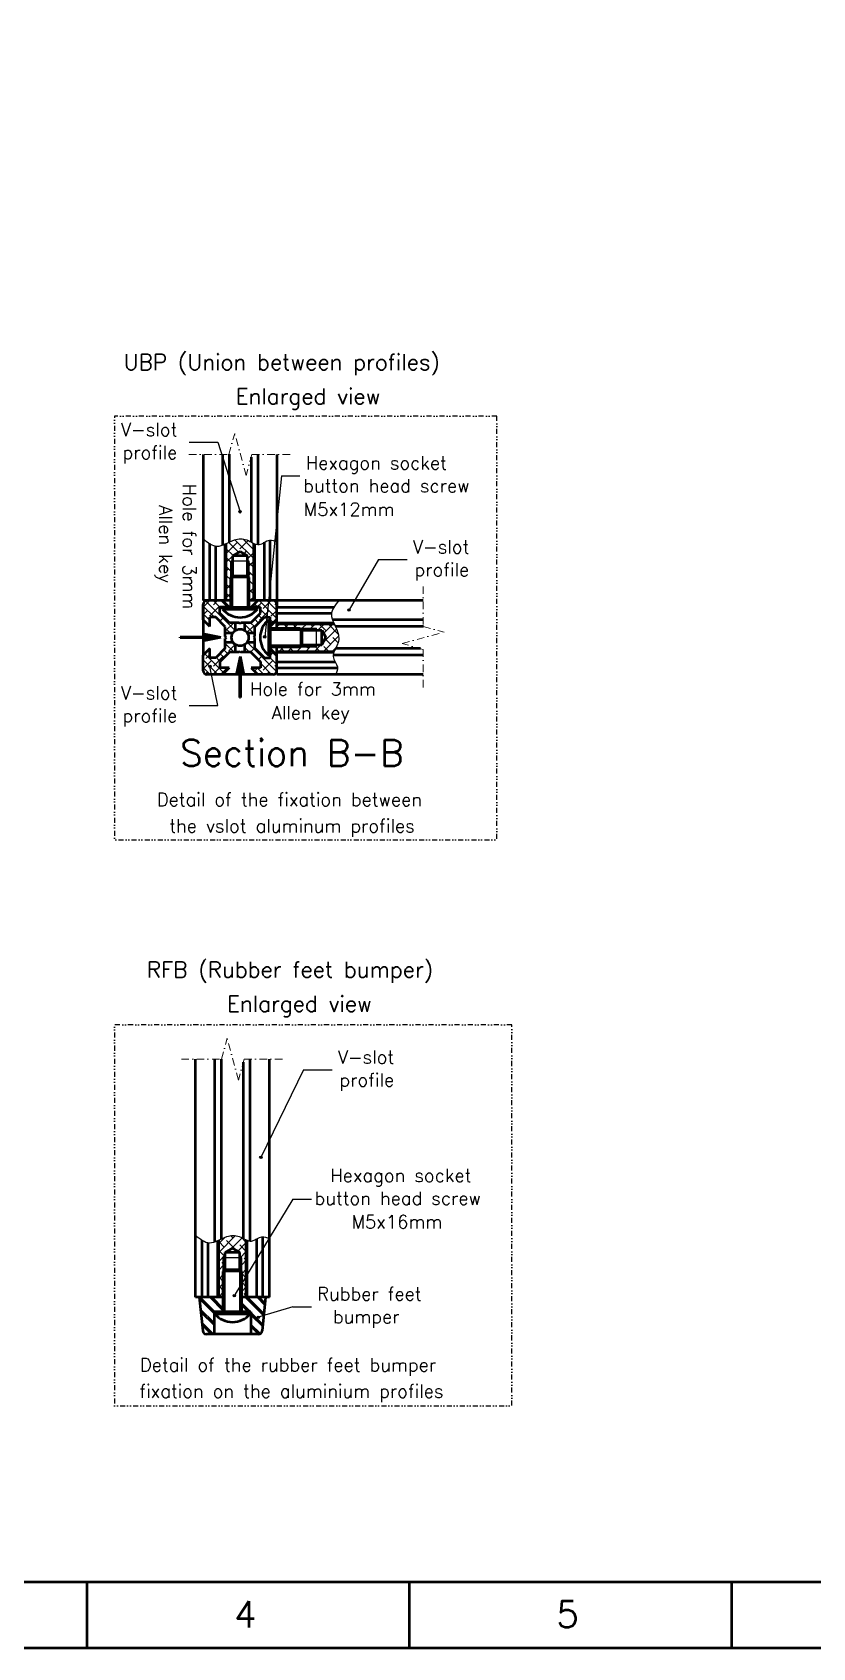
# Model space of a CAD drawing. Extents: x 20576 to 22412, y -9539 to -8232.
# Drawn here: x 20922 to 21219, y -9539 to -8926 of the extents above; entities that cross this region are included whole.
import ezdxf

# ---------------------------------------------------------------- set-up
doc = ezdxf.new("R2010")
doc.units = 0
doc.linetypes.add('DASHDOTTINY', pattern=[3.81, 1.905, -0.9525, 0, -0.9525])
doc.linetypes.add('DIVIDETINY', pattern=[4.7625, 1.905, -0.9525, 0, -0.9525, 0, -0.9525])
for name, color, linetype in [('Cotas', 90, 'Continuous'), ('Detalhe', 132, 'DIVIDETINY'), ('Hachura', 9, 'Continuous')]:
    doc.layers.add(name, color=color, linetype=linetype)
for name, color, linetype, lineweight in [('Encurtamento', 61, 'DASHDOTTINY', 13), ('Fixação e Transmissão', 5, 'Continuous', 50), ('Hotend', 4, 'Continuous', 50), ('Perfis e Cantoneiras', 2, 'Continuous', 50), ('Peças Usinadas', 120, 'Continuous', 50)]:
    doc.layers.add(name, color=color, linetype=linetype, lineweight=lineweight)
doc.styles.get("Standard").update_dxf_attribs({"font": 'romans.shx'})

msp = doc.modelspace()

# ---------------------------------------------------------------- hatches: boundary and pattern name
at = {"layer": 'Cotas'}
h = msp.add_hatch(color=256, dxfattribs=at)
h.dxf.hatch_style = 1
h.paths.add_polyline_path([(21001.775, -9107.889, 0.2411741), (21001.586, -9107.519, 0.6113775), (21000.863, -9107.889, 1), (21001.775, -9107.889)])
h = msp.add_hatch(color=256, dxfattribs=at)
h.dxf.hatch_style = 1
h.paths.add_polyline_path([(21043.197, -9145.152, 0.2411741), (21043.008, -9144.782, 0.6113775), (21042.285, -9145.152, 1), (21043.197, -9145.152)])
h = msp.add_hatch(color=256, dxfattribs=at)
h.dxf.hatch_style = 1
h.paths.add_polyline_path([(21011.146, -9155.387, 0.2411741), (21010.956, -9155.017, 0.6113775), (21010.233, -9155.387, 1), (21011.146, -9155.387)])
h = msp.add_hatch(color=256, dxfattribs=at)
h.dxf.hatch_style = 1
h.paths.add_polyline_path([(20990.357, -9166.616, 0.2411741), (20990.167, -9166.246, 0.6113775), (20989.445, -9166.616, 1), (20990.357, -9166.616)])
h = msp.add_hatch(color=256, dxfattribs=at)
h.dxf.hatch_style = 1
h.paths.add_polyline_path([(21009.677, -9353.144, 0.2411741), (21009.488, -9352.774, 0.6113775), (21008.765, -9353.144, 1), (21009.677, -9353.144)])
h = msp.add_hatch(color=256, dxfattribs=at)
h.dxf.hatch_style = 1
h.paths.add_polyline_path([(20999.57, -9405.702, 0.2411741), (20999.38, -9405.332, 0.6113775), (20998.658, -9405.702, 1), (20999.57, -9405.702)])
h = msp.add_hatch(color=256, dxfattribs=at)
h.dxf.hatch_style = 1
h.paths.add_polyline_path([(21008.683, -9413.864, 0.2411741), (21008.493, -9413.494, 0.6113775), (21007.771, -9413.864, 1), (21008.683, -9413.864)])
at = {"layer": 'Hachura'}
h = msp.add_hatch(dxfattribs=at)
h.set_pattern_fill('ANSI38', color=256, scale=0.75, angle=90.000003)
h.paths.add_polyline_path([(21002.295, -9118.204), (21002.276, -9118.202), (21002.258, -9118.2), (21002.239, -9118.198), (21002.221, -9118.197), (21002.202, -9118.195), (21002.184, -9118.193), (21002.165, -9118.192), (21002.147, -9118.19), (21002.128, -9118.189), (21002.11, -9118.188), (21002.091, -9118.186), (21002.073, -9118.185), (21002.054, -9118.184), (21002.036, -9118.183), (21002.018, -9118.181), (21001.999, -9118.18), (21001.981, -9118.179), (21001.962, -9118.178), (21001.944, -9118.177), (21001.925, -9118.177), (21001.907, -9118.176), (21001.888, -9118.175), (21001.87, -9118.174), (21001.851, -9118.174), (21001.833, -9118.173), (21001.814, -9118.172), (21001.796, -9118.172), (21001.777, -9118.171), (21001.758, -9118.171), (21001.74, -9118.171), (21001.721, -9118.17), (21001.703, -9118.17), (21001.684, -9118.17), (21001.666, -9118.17), (21001.647, -9118.17), (21001.629, -9118.169), (21001.61, -9118.169), (21001.592, -9118.169), (21001.573, -9118.17), (21001.555, -9118.17), (21001.536, -9118.17), (21001.518, -9118.17), (21001.499, -9118.17), (21001.481, -9118.171), (21001.462, -9118.171), (21001.444, -9118.171), (21001.425, -9118.172), (21001.406, -9118.172), (21001.388, -9118.173), (21001.369, -9118.174), (21001.351, -9118.174), (21001.332, -9118.175), (21001.314, -9118.176), (21001.295, -9118.177), (21001.277, -9118.177), (21001.258, -9118.178), (21001.24, -9118.179), (21001.221, -9118.18), (21001.203, -9118.181), (21001.184, -9118.183), (21001.166, -9118.184), (21001.147, -9118.185), (21001.128, -9118.186), (21001.11, -9118.187), (21001.091, -9118.189), (21001.073, -9118.19), (21001.054, -9118.192), (21001.036, -9118.193), (21001.017, -9118.195), (21000.999, -9118.196), (21000.98, -9118.198), (21000.962, -9118.199), (21000.943, -9118.201), (21000.925, -9118.203), (21000.906, -9118.205), (21000.888, -9118.207), (21000.869, -9118.208), (21000.85, -9118.21), (21000.832, -9118.212), (21000.813, -9118.214), (21000.795, -9118.217), (21000.776, -9118.219), (21000.758, -9118.221), (21000.739, -9118.223), (21000.721, -9118.225), (21000.702, -9118.228), (21000.684, -9118.23), (21000.665, -9118.232), (21000.647, -9118.235), (21000.628, -9118.237), (21000.61, -9118.24), (21000.591, -9118.242), (21000.573, -9118.245), (21000.554, -9118.248), (21000.536, -9118.251), (21000.517, -9118.253), (21000.499, -9118.256), (21000.48, -9118.259), (21000.462, -9118.262), (21000.443, -9118.265), (21000.425, -9118.268), (21000.406, -9118.271), (21000.388, -9118.274), (21000.369, -9118.277), (21000.351, -9118.28), (21000.332, -9118.283), (21000.314, -9118.287), (21000.295, -9118.29), (21000.277, -9118.293), (21000.258, -9118.297), (21000.24, -9118.3), (21000.222, -9118.304), (21000.203, -9118.307), (21000.185, -9118.311), (21000.166, -9118.314), (21000.148, -9118.318), (21000.129, -9118.322), (21000.111, -9118.325), (21000.092, -9118.329), (21000.074, -9118.333), (21000.056, -9118.337), (21000.037, -9118.341), (21000.019, -9118.345), (21000, -9118.349), (20999.982, -9118.353), (20999.963, -9118.357), (20999.945, -9118.361), (20999.927, -9118.365), (20999.908, -9118.37), (20999.89, -9118.374), (20999.871, -9118.378), (20999.853, -9118.382), (20999.835, -9118.387), (20999.816, -9118.391), (20999.798, -9118.396), (20999.779, -9118.4), (20999.761, -9118.405), (20999.743, -9118.409), (20999.724, -9118.414), (20999.706, -9118.419), (20999.688, -9118.423), (20999.669, -9118.428), (20999.651, -9118.433), (20999.633, -9118.438), (20999.614, -9118.443), (20999.596, -9118.448), (20999.578, -9118.453), (20999.559, -9118.458), (20999.541, -9118.463), (20999.523, -9118.468), (20999.504, -9118.473), (20999.486, -9118.478), (20999.468, -9118.483), (20999.449, -9118.489), (20999.431, -9118.494), (20999.413, -9118.499), (20999.394, -9118.505), (20999.376, -9118.51), (20999.358, -9118.515), (20999.34, -9118.521), (20999.321, -9118.526), (20999.285, -9118.538), (20999.248, -9118.549), (20999.212, -9118.561), (20999.175, -9118.572), (20999.148, -9118.581), (20999.121, -9118.59), (20999.094, -9118.599), (20999.067, -9118.608), (20999.04, -9118.617), (20999.013, -9118.626), (20998.986, -9118.636), (20998.959, -9118.645), (20998.932, -9118.655), (20998.905, -9118.664), (20998.878, -9118.674), (20998.851, -9118.683), (20998.824, -9118.693), (20998.797, -9118.703), (20998.77, -9118.713), (20998.743, -9118.723), (20998.716, -9118.733), (20998.689, -9118.743), (20998.662, -9118.753), (20998.635, -9118.764), (20998.609, -9118.774), (20998.582, -9118.784), (20998.555, -9118.795), (20998.528, -9118.805), (20998.501, -9118.816), (20998.474, -9118.827), (20998.448, -9118.837), (20998.421, -9118.848), (20998.394, -9118.859), (20998.367, -9118.87), (20998.34, -9118.881), (20998.314, -9118.892), (20998.287, -9118.903), (20998.26, -9118.914), (20998.234, -9118.925), (20998.207, -9118.937), (20998.18, -9118.948), (20998.154, -9118.959), (20998.127, -9118.971), (20998.1, -9118.982), (20998.074, -9118.994), (20998.047, -9119.005), (20998.02, -9119.017), (20997.994, -9119.029), (20997.967, -9119.04), (20997.941, -9119.052), (20997.914, -9119.064), (20997.887, -9119.076), (20997.861, -9119.087), (20997.834, -9119.099), (20997.781, -9119.123), (20997.728, -9119.147), (20997.675, -9119.172), (20997.623, -9119.196), (20997.57, -9119.22), (20997.517, -9119.245), (20997.464, -9119.27), (20997.412, -9119.294), (20997.359, -9119.319), (20997.306, -9119.344), (20997.254, -9119.369), (20997.201, -9119.394), (20997.149, -9119.42), (20997.121, -9119.433), (20997.096, -9119.445), (20997.044, -9119.47), (20996.991, -9119.495), (20996.939, -9119.521), (20996.835, -9119.571), (20996.626, -9119.673), (20996.522, -9119.723), (20996.418, -9119.774), (20996.366, -9119.799), (20996.315, -9119.824), (20996.263, -9119.849), (20996.211, -9119.874), (20996.159, -9119.899), (20996.108, -9119.923), (20996.071, -9119.941), (20996.071, -9141.642), (20997.821, -9141.642), (20997.821, -9132.862), (20997.821, -9126.642), (20998.521, -9126.642), (20998.521, -9124.642), (21001.321, -9123.025), (21004.121, -9124.642), (21004.121, -9126.642), (21004.821, -9126.642), (21004.821, -9132.862), (21004.821, -9141.642), (21006.571, -9141.642), (21006.571, -9119.886), (21006.57, -9119.886), (21006.552, -9119.878), (21006.534, -9119.869), (21006.516, -9119.861), (21006.497, -9119.853), (21006.479, -9119.844), (21006.461, -9119.835), (21006.424, -9119.818), (21006.388, -9119.801), (21006.351, -9119.783), (21006.315, -9119.765), (21006.278, -9119.747), (21006.241, -9119.729), (21006.205, -9119.711), (21006.168, -9119.693), (21006.131, -9119.674), (21006.095, -9119.656), (21006.058, -9119.637), (21006.021, -9119.618), (21005.984, -9119.599), (21005.947, -9119.58), (21005.911, -9119.561), (21005.874, -9119.542), (21005.837, -9119.522), (21005.8, -9119.503), (21005.763, -9119.484), (21005.689, -9119.445), (21005.615, -9119.405), (21005.541, -9119.366), (21005.521, -9119.355), (21005.393, -9119.287), (21005.318, -9119.248), (21005.244, -9119.208), (21005.206, -9119.189), (21005.169, -9119.169), (21005.132, -9119.149), (21005.094, -9119.13), (21005.057, -9119.11), (21005.019, -9119.091), (21004.982, -9119.072), (21004.944, -9119.053), (21004.907, -9119.033), (21004.869, -9119.014), (21004.832, -9118.995), (21004.794, -9118.977), (21004.757, -9118.958), (21004.719, -9118.939), (21004.681, -9118.921), (21004.644, -9118.902), (21004.606, -9118.884), (21004.568, -9118.866), (21004.53, -9118.848), (21004.492, -9118.83), (21004.474, -9118.821), (21004.455, -9118.813), (21004.436, -9118.804), (21004.417, -9118.795), (21004.398, -9118.787), (21004.379, -9118.778), (21004.36, -9118.769), (21004.341, -9118.761), (21004.322, -9118.752), (21004.303, -9118.744), (21004.284, -9118.736), (21004.265, -9118.727), (21004.246, -9118.719), (21004.227, -9118.711), (21004.208, -9118.703), (21004.189, -9118.694), (21004.17, -9118.686), (21004.151, -9118.678), (21004.131, -9118.67), (21004.112, -9118.662), (21004.093, -9118.655), (21004.074, -9118.647), (21004.055, -9118.639), (21004.036, -9118.631), (21004.017, -9118.624), (21003.998, -9118.616), (21003.979, -9118.609), (21003.959, -9118.601), (21003.94, -9118.594), (21003.921, -9118.587), (21003.902, -9118.579), (21003.883, -9118.572), (21003.865, -9118.566), (21003.847, -9118.559), (21003.829, -9118.552), (21003.811, -9118.546), (21003.793, -9118.54), (21003.775, -9118.533), (21003.757, -9118.527), (21003.739, -9118.521), (21003.721, -9118.514), (21003.702, -9118.508), (21003.684, -9118.502), (21003.666, -9118.496), (21003.648, -9118.49), (21003.63, -9118.484), (21003.612, -9118.478), (21003.594, -9118.473), (21003.576, -9118.467), (21003.558, -9118.461), (21003.54, -9118.456), (21003.521, -9118.45), (21003.503, -9118.444), (21003.485, -9118.439), (21003.467, -9118.434), (21003.449, -9118.428), (21003.431, -9118.423), (21003.413, -9118.418), (21003.394, -9118.413), (21003.376, -9118.408), (21003.358, -9118.402), (21003.34, -9118.397), (21003.322, -9118.393), (21003.303, -9118.388), (21003.285, -9118.383), (21003.267, -9118.378), (21003.249, -9118.373), (21003.231, -9118.369), (21003.212, -9118.364), (21003.194, -9118.36), (21003.176, -9118.355), (21003.158, -9118.351), (21003.139, -9118.346), (21003.121, -9118.342), (21003.103, -9118.338), (21003.084, -9118.333), (21003.066, -9118.329), (21003.048, -9118.325), (21003.03, -9118.321), (21003.011, -9118.317), (21002.993, -9118.313), (21002.975, -9118.309), (21002.956, -9118.305), (21002.938, -9118.302), (21002.92, -9118.298), (21002.901, -9118.294), (21002.883, -9118.291), (21002.865, -9118.287), (21002.846, -9118.284), (21002.828, -9118.28), (21002.81, -9118.277), (21002.791, -9118.273), (21002.773, -9118.27), (21002.755, -9118.267), (21002.736, -9118.264), (21002.718, -9118.261), (21002.7, -9118.258), (21002.681, -9118.255), (21002.663, -9118.252), (21002.645, -9118.249), (21002.626, -9118.246), (21002.608, -9118.243), (21002.589, -9118.24), (21002.571, -9118.238), (21002.553, -9118.235), (21002.534, -9118.232), (21002.516, -9118.23), (21002.497, -9118.227), (21002.479, -9118.225), (21002.46, -9118.223), (21002.442, -9118.22), (21002.424, -9118.218), (21002.405, -9118.216), (21002.387, -9118.214), (21002.368, -9118.212), (21002.35, -9118.21), (21002.331, -9118.208), (21002.313, -9118.206), (21002.295, -9118.204)])
h = msp.add_hatch(dxfattribs=at)
h.set_pattern_fill('ANSI38', color=256, scale=0.64999998, angle=90.000003)
h.paths.add_polyline_path([(20993.621, -9144.162), (20994.671, -9144.162), (20997.121, -9144.162), (20994.601, -9141.642), (20992.081, -9141.642), (20989.841, -9141.642), (20988.721, -9141.642, 0.4142136), (20987.321, -9143.042), (20987.321, -9148.922), (20989.841, -9151.442), (20989.841, -9147.942), (20992.081, -9147.942), (20995.721, -9151.582), (20995.721, -9153.892), (20998.618, -9153.892, -0.1058036), (20999.571, -9152.939), (20999.571, -9150.042), (20997.261, -9150.042), (20993.621, -9146.402), (20993.621, -9144.162)])
h = msp.add_hatch(dxfattribs=at)
h.set_pattern_fill('ANSI38', color=256, scale=0.64999998, angle=90.000003)
h.paths.add_polyline_path([(21015.321, -9144.162), (21015.321, -9143.042, 0.4142136), (21013.921, -9141.642), (21012.801, -9141.642), (21010.561, -9141.642), (21008.041, -9141.642), (21005.521, -9144.162), (21007.971, -9144.162), (21009.021, -9144.162), (21009.021, -9146.402), (21005.381, -9150.042), (21003.071, -9150.042), (21003.071, -9152.939, -0.1058036), (21004.024, -9153.892), (21006.921, -9153.892), (21006.921, -9151.582), (21010.561, -9147.942), (21012.801, -9147.942), (21012.801, -9148.992), (21012.801, -9151.442), (21015.321, -9148.922), (21015.321, -9146.402), (21015.321, -9144.162)])
h = msp.add_hatch(dxfattribs=at)
h.set_pattern_fill('ANSI38', color=256, scale=0.75)
h.paths.add_polyline_path([(21038.759, -9156.615), (21038.761, -9156.597), (21038.763, -9156.579), (21038.764, -9156.56), (21038.766, -9156.542), (21038.768, -9156.523), (21038.769, -9156.505), (21038.771, -9156.486), (21038.772, -9156.468), (21038.774, -9156.449), (21038.775, -9156.431), (21038.777, -9156.412), (21038.778, -9156.394), (21038.779, -9156.375), (21038.78, -9156.357), (21038.781, -9156.338), (21038.782, -9156.32), (21038.783, -9156.301), (21038.784, -9156.283), (21038.785, -9156.264), (21038.786, -9156.246), (21038.787, -9156.227), (21038.788, -9156.209), (21038.788, -9156.19), (21038.789, -9156.172), (21038.79, -9156.153), (21038.79, -9156.135), (21038.791, -9156.116), (21038.791, -9156.098), (21038.792, -9156.079), (21038.792, -9156.061), (21038.792, -9156.042), (21038.793, -9156.024), (21038.793, -9156.005), (21038.793, -9155.987), (21038.793, -9155.968), (21038.793, -9155.95), (21038.793, -9155.931), (21038.793, -9155.913), (21038.793, -9155.894), (21038.793, -9155.876), (21038.793, -9155.857), (21038.793, -9155.839), (21038.792, -9155.82), (21038.792, -9155.801), (21038.792, -9155.783), (21038.791, -9155.764), (21038.791, -9155.746), (21038.79, -9155.727), (21038.79, -9155.709), (21038.789, -9155.69), (21038.788, -9155.672), (21038.788, -9155.653), (21038.787, -9155.635), (21038.786, -9155.616), (21038.785, -9155.598), (21038.784, -9155.579), (21038.783, -9155.561), (21038.782, -9155.542), (21038.781, -9155.523), (21038.78, -9155.505), (21038.779, -9155.486), (21038.778, -9155.468), (21038.777, -9155.449), (21038.775, -9155.431), (21038.774, -9155.412), (21038.773, -9155.394), (21038.771, -9155.375), (21038.77, -9155.357), (21038.768, -9155.338), (21038.767, -9155.32), (21038.765, -9155.301), (21038.763, -9155.283), (21038.762, -9155.264), (21038.76, -9155.245), (21038.758, -9155.227), (21038.756, -9155.208), (21038.754, -9155.19), (21038.752, -9155.171), (21038.75, -9155.153), (21038.748, -9155.134), (21038.746, -9155.116), (21038.744, -9155.097), (21038.742, -9155.079), (21038.74, -9155.06), (21038.737, -9155.042), (21038.735, -9155.023), (21038.733, -9155.005), (21038.73, -9154.986), (21038.728, -9154.968), (21038.725, -9154.949), (21038.723, -9154.931), (21038.72, -9154.912), (21038.718, -9154.894), (21038.715, -9154.875), (21038.712, -9154.857), (21038.709, -9154.838), (21038.707, -9154.82), (21038.704, -9154.801), (21038.701, -9154.783), (21038.698, -9154.764), (21038.695, -9154.746), (21038.692, -9154.727), (21038.689, -9154.709), (21038.686, -9154.69), (21038.682, -9154.672), (21038.679, -9154.653), (21038.676, -9154.635), (21038.673, -9154.616), (21038.669, -9154.598), (21038.666, -9154.579), (21038.663, -9154.561), (21038.659, -9154.542), (21038.656, -9154.524), (21038.652, -9154.506), (21038.648, -9154.487), (21038.645, -9154.469), (21038.641, -9154.45), (21038.637, -9154.432), (21038.633, -9154.413), (21038.63, -9154.395), (21038.626, -9154.376), (21038.622, -9154.358), (21038.618, -9154.34), (21038.614, -9154.321), (21038.61, -9154.303), (21038.606, -9154.284), (21038.602, -9154.266), (21038.597, -9154.247), (21038.593, -9154.229), (21038.589, -9154.211), (21038.585, -9154.192), (21038.58, -9154.174), (21038.576, -9154.155), (21038.571, -9154.137), (21038.567, -9154.119), (21038.563, -9154.1), (21038.558, -9154.082), (21038.553, -9154.064), (21038.549, -9154.045), (21038.544, -9154.027), (21038.539, -9154.008), (21038.535, -9153.99), (21038.53, -9153.972), (21038.525, -9153.953), (21038.52, -9153.935), (21038.515, -9153.917), (21038.51, -9153.898), (21038.505, -9153.88), (21038.5, -9153.862), (21038.495, -9153.843), (21038.49, -9153.825), (21038.485, -9153.807), (21038.479, -9153.789), (21038.474, -9153.77), (21038.469, -9153.752), (21038.464, -9153.734), (21038.458, -9153.715), (21038.453, -9153.697), (21038.447, -9153.679), (21038.442, -9153.661), (21038.436, -9153.642), (21038.425, -9153.606), (21038.414, -9153.569), (21038.402, -9153.533), (21038.39, -9153.496), (21038.382, -9153.469), (21038.373, -9153.442), (21038.364, -9153.415), (21038.355, -9153.388), (21038.346, -9153.361), (21038.336, -9153.334), (21038.327, -9153.307), (21038.318, -9153.28), (21038.308, -9153.253), (21038.299, -9153.226), (21038.289, -9153.199), (21038.279, -9153.172), (21038.27, -9153.145), (21038.26, -9153.118), (21038.25, -9153.091), (21038.24, -9153.064), (21038.23, -9153.037), (21038.22, -9153.01), (21038.209, -9152.983), (21038.199, -9152.956), (21038.189, -9152.929), (21038.178, -9152.903), (21038.168, -9152.876), (21038.157, -9152.849), (21038.147, -9152.822), (21038.136, -9152.795), (21038.125, -9152.768), (21038.114, -9152.742), (21038.104, -9152.715), (21038.093, -9152.688), (21038.082, -9152.661), (21038.071, -9152.635), (21038.06, -9152.608), (21038.048, -9152.581), (21038.037, -9152.554), (21038.026, -9152.528), (21038.015, -9152.501), (21038.003, -9152.474), (21037.992, -9152.448), (21037.98, -9152.421), (21037.969, -9152.394), (21037.957, -9152.368), (21037.946, -9152.341), (21037.934, -9152.315), (21037.922, -9152.288), (21037.911, -9152.261), (21037.899, -9152.235), (21037.887, -9152.208), (21037.875, -9152.182), (21037.863, -9152.155), (21037.839, -9152.102), (21037.815, -9152.049), (21037.791, -9151.996), (21037.767, -9151.943), (21037.742, -9151.891), (21037.718, -9151.838), (21037.693, -9151.785), (21037.668, -9151.732), (21037.643, -9151.68), (21037.619, -9151.627), (21037.593, -9151.575), (21037.568, -9151.522), (21037.543, -9151.47), (21037.53, -9151.442), (21037.518, -9151.417), (21037.493, -9151.365), (21037.467, -9151.312), (21037.442, -9151.26), (21037.391, -9151.156), (21037.29, -9150.947), (21037.239, -9150.843), (21037.189, -9150.739), (21037.164, -9150.687), (21037.139, -9150.636), (21037.114, -9150.584), (21037.089, -9150.532), (21037.064, -9150.48), (21037.039, -9150.429), (21037.022, -9150.392), (21015.321, -9150.392), (21015.321, -9152.142), (21024.101, -9152.142), (21030.321, -9152.142), (21030.321, -9152.842), (21032.321, -9152.842), (21033.938, -9155.642), (21032.321, -9158.442), (21030.321, -9158.442), (21030.321, -9159.142), (21024.101, -9159.142), (21015.321, -9159.142), (21015.321, -9160.892), (21037.076, -9160.892), (21037.077, -9160.891), (21037.085, -9160.873), (21037.093, -9160.855), (21037.102, -9160.837), (21037.11, -9160.818), (21037.119, -9160.8), (21037.127, -9160.782), (21037.145, -9160.745), (21037.162, -9160.709), (21037.18, -9160.672), (21037.197, -9160.635), (21037.215, -9160.599), (21037.233, -9160.562), (21037.252, -9160.526), (21037.27, -9160.489), (21037.288, -9160.452), (21037.307, -9160.415), (21037.326, -9160.379), (21037.345, -9160.342), (21037.364, -9160.305), (21037.383, -9160.268), (21037.402, -9160.231), (21037.421, -9160.195), (21037.44, -9160.158), (21037.46, -9160.121), (21037.479, -9160.084), (21037.518, -9160.01), (21037.557, -9159.936), (21037.597, -9159.862), (21037.607, -9159.842), (21037.676, -9159.713), (21037.715, -9159.639), (21037.755, -9159.564), (21037.774, -9159.527), (21037.794, -9159.49), (21037.813, -9159.452), (21037.833, -9159.415), (21037.852, -9159.378), (21037.872, -9159.34), (21037.891, -9159.303), (21037.91, -9159.265), (21037.929, -9159.228), (21037.948, -9159.19), (21037.967, -9159.153), (21037.986, -9159.115), (21038.005, -9159.078), (21038.024, -9159.04), (21038.042, -9159.002), (21038.06, -9158.964), (21038.079, -9158.927), (21038.097, -9158.889), (21038.115, -9158.851), (21038.132, -9158.813), (21038.141, -9158.794), (21038.15, -9158.775), (21038.159, -9158.756), (21038.168, -9158.738), (21038.176, -9158.719), (21038.185, -9158.7), (21038.193, -9158.681), (21038.202, -9158.662), (21038.21, -9158.643), (21038.219, -9158.624), (21038.227, -9158.605), (21038.235, -9158.586), (21038.244, -9158.567), (21038.252, -9158.548), (21038.26, -9158.529), (21038.268, -9158.51), (21038.276, -9158.49), (21038.284, -9158.471), (21038.292, -9158.452), (21038.3, -9158.433), (21038.308, -9158.414), (21038.316, -9158.395), (21038.324, -9158.376), (21038.331, -9158.357), (21038.339, -9158.338), (21038.346, -9158.319), (21038.354, -9158.299), (21038.361, -9158.28), (21038.369, -9158.261), (21038.376, -9158.242), (21038.383, -9158.223), (21038.39, -9158.204), (21038.397, -9158.186), (21038.404, -9158.168), (21038.41, -9158.15), (21038.417, -9158.132), (21038.423, -9158.114), (21038.43, -9158.096), (21038.436, -9158.078), (21038.442, -9158.059), (21038.448, -9158.041), (21038.454, -9158.023), (21038.461, -9158.005), (21038.467, -9157.987), (21038.473, -9157.969), (21038.478, -9157.951), (21038.484, -9157.933), (21038.49, -9157.915), (21038.496, -9157.897), (21038.502, -9157.879), (21038.507, -9157.86), (21038.513, -9157.842), (21038.518, -9157.824), (21038.524, -9157.806), (21038.529, -9157.788), (21038.534, -9157.77), (21038.54, -9157.752), (21038.545, -9157.733), (21038.55, -9157.715), (21038.555, -9157.697), (21038.56, -9157.679), (21038.565, -9157.661), (21038.57, -9157.642), (21038.575, -9157.624), (21038.58, -9157.606), (21038.585, -9157.588), (21038.589, -9157.57), (21038.594, -9157.551), (21038.599, -9157.533), (21038.603, -9157.515), (21038.608, -9157.497), (21038.612, -9157.478), (21038.616, -9157.46), (21038.621, -9157.442), (21038.625, -9157.424), (21038.629, -9157.405), (21038.633, -9157.387), (21038.638, -9157.369), (21038.642, -9157.351), (21038.646, -9157.332), (21038.65, -9157.314), (21038.653, -9157.296), (21038.657, -9157.277), (21038.661, -9157.259), (21038.665, -9157.241), (21038.668, -9157.222), (21038.672, -9157.204), (21038.676, -9157.186), (21038.679, -9157.167), (21038.683, -9157.149), (21038.686, -9157.131), (21038.689, -9157.112), (21038.693, -9157.094), (21038.696, -9157.076), (21038.699, -9157.057), (21038.702, -9157.039), (21038.705, -9157.021), (21038.708, -9157.002), (21038.711, -9156.984), (21038.714, -9156.965), (21038.717, -9156.947), (21038.72, -9156.929), (21038.722, -9156.91), (21038.725, -9156.892), (21038.728, -9156.873), (21038.73, -9156.855), (21038.733, -9156.837), (21038.735, -9156.818), (21038.738, -9156.8), (21038.74, -9156.781), (21038.742, -9156.763), (21038.745, -9156.745), (21038.747, -9156.726), (21038.749, -9156.708), (21038.751, -9156.689), (21038.753, -9156.671), (21038.755, -9156.652), (21038.757, -9156.634), (21038.759, -9156.615)])
h = msp.add_hatch(dxfattribs=at)
h.set_pattern_fill('ANSI38', color=256, scale=0.64999998, angle=90.000003)
h.paths.add_polyline_path([(20993.621, -9164.882), (20997.261, -9161.242), (20999.571, -9161.242), (20999.571, -9158.345, -0.1058036), (20998.618, -9157.392), (20995.721, -9157.392), (20995.721, -9159.702), (20992.081, -9163.342), (20989.841, -9163.342), (20989.841, -9159.842), (20987.321, -9162.362), (20987.321, -9168.242, 0.4142136), (20988.721, -9169.642), (20994.601, -9169.642), (20997.121, -9167.122), (20993.621, -9167.122), (20993.621, -9164.882)])
h = msp.add_hatch(dxfattribs=at)
h.set_pattern_fill('ANSI38', color=256, scale=0.64999998, angle=90.000003)
h.paths.add_polyline_path([(21015.321, -9164.882), (21015.321, -9162.362), (21012.801, -9159.842), (21012.801, -9162.292), (21012.801, -9163.342), (21010.561, -9163.342), (21006.921, -9159.702), (21006.921, -9157.392), (21004.024, -9157.392, -0.1058036), (21003.071, -9158.345), (21003.071, -9161.242), (21005.381, -9161.242), (21009.021, -9164.882), (21009.021, -9167.122), (21005.521, -9167.122), (21008.041, -9169.642), (21013.921, -9169.642, 0.4142131), (21015.321, -9168.242), (21015.321, -9167.122), (21015.321, -9164.882)])
h = msp.add_hatch(dxfattribs=at)
h.set_pattern_fill('ANSI38', color=256, scale=0.75)
h.paths.add_polyline_path([(21003.696, -9384.5), (21003.696, -9384.5), (21003.678, -9384.492), (21003.659, -9384.483), (21003.641, -9384.475), (21003.623, -9384.466), (21003.605, -9384.458), (21003.586, -9384.449), (21003.55, -9384.432), (21003.513, -9384.415), (21003.477, -9384.397), (21003.44, -9384.379), (21003.403, -9384.361), (21003.367, -9384.343), (21003.33, -9384.325), (21003.293, -9384.307), (21003.257, -9384.288), (21003.22, -9384.269), (21003.183, -9384.251), (21003.146, -9384.232), (21003.11, -9384.213), (21003.073, -9384.194), (21003.036, -9384.175), (21002.999, -9384.155), (21002.962, -9384.136), (21002.925, -9384.117), (21002.888, -9384.097), (21002.815, -9384.058), (21002.741, -9384.019), (21002.666, -9383.98), (21002.646, -9383.969), (21002.518, -9383.901), (21002.444, -9383.861), (21002.369, -9383.822), (21002.332, -9383.802), (21002.294, -9383.783), (21002.257, -9383.763), (21002.22, -9383.744), (21002.182, -9383.724), (21002.145, -9383.705), (21002.107, -9383.686), (21002.07, -9383.666), (21002.032, -9383.647), (21001.995, -9383.628), (21001.957, -9383.609), (21001.92, -9383.59), (21001.882, -9383.572), (21001.844, -9383.553), (21001.807, -9383.535), (21001.769, -9383.516), (21001.731, -9383.498), (21001.693, -9383.48), (21001.656, -9383.462), (21001.618, -9383.444), (21001.599, -9383.435), (21001.58, -9383.426), (21001.561, -9383.418), (21001.542, -9383.409), (21001.523, -9383.4), (21001.504, -9383.392), (21001.485, -9383.383), (21001.466, -9383.375), (21001.447, -9383.366), (21001.428, -9383.358), (21001.409, -9383.349), (21001.39, -9383.341), (21001.371, -9383.333), (21001.352, -9383.325), (21001.333, -9383.316), (21001.314, -9383.308), (21001.295, -9383.3), (21001.276, -9383.292), (21001.257, -9383.284), (21001.238, -9383.276), (21001.219, -9383.268), (21001.2, -9383.261), (21001.181, -9383.253), (21001.161, -9383.245), (21001.142, -9383.238), (21001.123, -9383.23), (21001.104, -9383.223), (21001.085, -9383.215), (21001.066, -9383.208), (21001.047, -9383.2), (21001.027, -9383.193), (21001.008, -9383.186), (21000.99, -9383.179), (21000.972, -9383.173), (21000.954, -9383.166), (21000.936, -9383.16), (21000.918, -9383.153), (21000.9, -9383.147), (21000.882, -9383.141), (21000.864, -9383.134), (21000.846, -9383.128), (21000.828, -9383.122), (21000.81, -9383.116), (21000.792, -9383.11), (21000.774, -9383.104), (21000.756, -9383.098), (21000.737, -9383.092), (21000.719, -9383.086), (21000.701, -9383.081), (21000.683, -9383.075), (21000.665, -9383.069), (21000.647, -9383.064), (21000.629, -9383.058), (21000.611, -9383.053), (21000.592, -9383.047), (21000.574, -9383.042), (21000.556, -9383.037), (21000.538, -9383.032), (21000.52, -9383.026), (21000.502, -9383.021), (21000.483, -9383.016), (21000.465, -9383.011), (21000.447, -9383.006), (21000.429, -9383.001), (21000.411, -9382.997), (21000.392, -9382.992), (21000.374, -9382.987), (21000.356, -9382.983), (21000.338, -9382.978), (21000.319, -9382.973), (21000.301, -9382.969), (21000.283, -9382.964), (21000.265, -9382.96), (21000.246, -9382.956), (21000.228, -9382.951), (21000.21, -9382.947), (21000.192, -9382.943), (21000.173, -9382.939), (21000.155, -9382.935), (21000.137, -9382.931), (21000.118, -9382.927), (21000.1, -9382.923), (21000.082, -9382.919), (21000.064, -9382.916), (21000.045, -9382.912), (21000.027, -9382.908), (21000.009, -9382.905), (20999.99, -9382.901), (20999.972, -9382.897), (20999.954, -9382.894), (20999.935, -9382.891), (20999.917, -9382.887), (20999.899, -9382.884), (20999.88, -9382.881), (20999.862, -9382.878), (20999.843, -9382.875), (20999.825, -9382.871), (20999.807, -9382.868), (20999.788, -9382.865), (20999.77, -9382.863), (20999.752, -9382.86), (20999.733, -9382.857), (20999.715, -9382.854), (20999.696, -9382.851), (20999.678, -9382.849), (20999.66, -9382.846), (20999.641, -9382.844), (20999.623, -9382.841), (20999.604, -9382.839), (20999.586, -9382.836), (20999.567, -9382.834), (20999.549, -9382.832), (20999.531, -9382.83), (20999.512, -9382.827), (20999.494, -9382.825), (20999.475, -9382.823), (20999.457, -9382.821), (20999.438, -9382.819), (20999.42, -9382.817), (20999.402, -9382.816), (20999.383, -9382.814), (20999.365, -9382.812), (20999.346, -9382.81), (20999.328, -9382.809), (20999.309, -9382.807), (20999.291, -9382.806), (20999.272, -9382.804), (20999.254, -9382.803), (20999.235, -9382.801), (20999.217, -9382.8), (20999.198, -9382.799), (20999.18, -9382.798), (20999.161, -9382.796), (20999.143, -9382.795), (20999.124, -9382.794), (20999.106, -9382.793), (20999.087, -9382.792), (20999.069, -9382.791), (20999.05, -9382.79), (20999.032, -9382.79), (20999.013, -9382.789), (20998.995, -9382.788), (20998.976, -9382.787), (20998.958, -9382.787), (20998.939, -9382.786), (20998.921, -9382.786), (20998.902, -9382.785), (20998.884, -9382.785), (20998.865, -9382.784), (20998.847, -9382.784), (20998.828, -9382.784), (20998.81, -9382.784), (20998.791, -9382.783), (20998.773, -9382.783), (20998.754, -9382.783), (20998.736, -9382.783), (20998.717, -9382.783), (20998.699, -9382.783), (20998.68, -9382.784), (20998.662, -9382.784), (20998.643, -9382.784), (20998.625, -9382.784), (20998.606, -9382.785), (20998.587, -9382.785), (20998.569, -9382.785), (20998.55, -9382.786), (20998.532, -9382.786), (20998.513, -9382.787), (20998.495, -9382.787), (20998.476, -9382.788), (20998.458, -9382.789), (20998.439, -9382.79), (20998.421, -9382.79), (20998.402, -9382.791), (20998.384, -9382.792), (20998.365, -9382.793), (20998.347, -9382.794), (20998.328, -9382.795), (20998.309, -9382.796), (20998.291, -9382.797), (20998.272, -9382.799), (20998.254, -9382.8), (20998.235, -9382.801), (20998.217, -9382.803), (20998.198, -9382.804), (20998.18, -9382.805), (20998.161, -9382.807), (20998.143, -9382.808), (20998.124, -9382.81), (20998.106, -9382.812), (20998.087, -9382.813), (20998.069, -9382.815), (20998.05, -9382.817), (20998.031, -9382.819), (20998.013, -9382.82), (20997.994, -9382.822), (20997.976, -9382.824), (20997.957, -9382.826), (20997.939, -9382.828), (20997.92, -9382.83), (20997.902, -9382.832), (20997.883, -9382.835), (20997.865, -9382.837), (20997.846, -9382.839), (20997.828, -9382.841), (20997.809, -9382.844), (20997.791, -9382.846), (20997.772, -9382.849), (20997.754, -9382.851), (20997.735, -9382.854), (20997.717, -9382.856), (20997.698, -9382.859), (20997.68, -9382.862), (20997.661, -9382.864), (20997.643, -9382.867), (20997.624, -9382.87), (20997.606, -9382.873), (20997.587, -9382.876), (20997.569, -9382.879), (20997.55, -9382.882), (20997.532, -9382.885), (20997.513, -9382.888), (20997.495, -9382.891), (20997.476, -9382.894), (20997.458, -9382.897), (20997.439, -9382.901), (20997.421, -9382.904), (20997.402, -9382.907), (20997.384, -9382.911), (20997.365, -9382.914), (20997.347, -9382.918), (20997.329, -9382.921), (20997.31, -9382.925), (20997.292, -9382.928), (20997.273, -9382.932), (20997.255, -9382.936), (20997.236, -9382.939), (20997.218, -9382.943), (20997.199, -9382.947), (20997.181, -9382.951), (20997.163, -9382.955), (20997.144, -9382.959), (20997.126, -9382.963), (20997.107, -9382.967), (20997.089, -9382.971), (20997.07, -9382.975), (20997.052, -9382.979), (20997.034, -9382.983), (20997.015, -9382.988), (20996.997, -9382.992), (20996.978, -9382.996), (20996.96, -9383.001), (20996.942, -9383.005), (20996.923, -9383.01), (20996.905, -9383.014), (20996.886, -9383.019), (20996.868, -9383.023), (20996.85, -9383.028), (20996.831, -9383.033), (20996.813, -9383.037), (20996.795, -9383.042), (20996.776, -9383.047), (20996.758, -9383.052), (20996.74, -9383.057), (20996.721, -9383.061), (20996.703, -9383.066), (20996.685, -9383.071), (20996.666, -9383.076), (20996.648, -9383.082), (20996.63, -9383.087), (20996.611, -9383.092), (20996.593, -9383.097), (20996.575, -9383.102), (20996.556, -9383.108), (20996.538, -9383.113), (20996.52, -9383.118), (20996.502, -9383.124), (20996.483, -9383.129), (20996.465, -9383.135), (20996.447, -9383.14), (20996.41, -9383.152), (20996.374, -9383.163), (20996.337, -9383.174), (20996.301, -9383.186), (20996.274, -9383.195), (20996.247, -9383.204), (20996.22, -9383.213), (20996.192, -9383.222), (20996.165, -9383.231), (20996.138, -9383.24), (20996.111, -9383.249), (20996.084, -9383.259), (20996.057, -9383.268), (20996.03, -9383.278), (20996.003, -9383.287), (20995.976, -9383.297), (20995.949, -9383.307), (20995.922, -9383.317), (20995.895, -9383.327), (20995.868, -9383.337), (20995.842, -9383.347), (20995.815, -9383.357), (20995.788, -9383.367), (20995.761, -9383.377), (20995.734, -9383.388), (20995.707, -9383.398), (20995.68, -9383.409), (20995.653, -9383.419), (20995.627, -9383.43), (20995.6, -9383.441), (20995.573, -9383.451), (20995.546, -9383.462), (20995.519, -9383.473), (20995.493, -9383.484), (20995.466, -9383.495), (20995.439, -9383.506), (20995.412, -9383.517), (20995.386, -9383.528), (20995.359, -9383.539), (20995.332, -9383.551), (20995.306, -9383.562), (20995.279, -9383.573), (20995.252, -9383.585), (20995.226, -9383.596), (20995.199, -9383.608), (20995.172, -9383.619), (20995.146, -9383.631), (20995.119, -9383.642), (20995.093, -9383.654), (20995.066, -9383.666), (20995.039, -9383.678), (20995.013, -9383.689), (20994.986, -9383.701), (20994.96, -9383.713), (20994.907, -9383.737), (20994.854, -9383.761), (20994.801, -9383.785), (20994.748, -9383.81), (20994.695, -9383.834), (20994.642, -9383.859), (20994.59, -9383.883), (20994.537, -9383.908), (20994.484, -9383.933), (20994.432, -9383.958), (20994.379, -9383.983), (20994.327, -9384.008), (20994.274, -9384.033), (20994.246, -9384.047), (20994.222, -9384.059), (20994.169, -9384.084), (20994.117, -9384.109), (20994.065, -9384.134), (20993.96, -9384.185), (20993.752, -9384.287), (20993.648, -9384.337), (20993.544, -9384.388), (20993.492, -9384.413), (20993.44, -9384.438), (20993.388, -9384.463), (20993.337, -9384.488), (20993.285, -9384.513), (20993.233, -9384.537), (20993.196, -9384.555), (20993.196, -9406.256), (20994.946, -9406.256), (20994.946, -9397.476), (20994.946, -9391.256), (20995.646, -9391.256), (20995.646, -9389.256), (20998.446, -9387.639), (21001.246, -9389.256), (21001.246, -9391.256), (21001.946, -9391.256), (21001.946, -9397.476), (21001.946, -9406.256), (21003.696, -9406.256), (21003.696, -9384.5)])
h = msp.add_hatch(dxfattribs=at)
h.set_pattern_fill('PLAST', color=256, scale=0.5, angle=135)
h.paths.add_polyline_path([(20994.946, -9406.256), (20993.196, -9406.256), (20992.846, -9406.256), (20989.206, -9406.256), (20986.966, -9406.256), (20985.846, -9406.256), (20987.12, -9418.995, 0.3853136), (20988.513, -9420.256), (20991.446, -9420.256), (20991.446, -9411.856), (20991.796, -9411.856), (20992.006, -9411.856), (20994.946, -9411.856), (20994.946, -9406.256)])
h = msp.add_hatch(dxfattribs=at)
h.set_pattern_fill('PLAST', color=256, scale=0.5, angle=135)
h.paths.add_polyline_path([(21011.046, -9406.256), (21009.926, -9406.256), (21007.686, -9406.256), (21005.166, -9406.256), (21004.046, -9406.256), (21003.696, -9406.256), (21001.946, -9406.256), (21001.946, -9411.856), (21005.096, -9411.856), (21005.446, -9411.856), (21005.446, -9420.256), (21008.379, -9420.256, 0.3853136), (21009.772, -9418.995), (21011.046, -9406.256)])
at = {"layer": 'Perfis e Cantoneiras'}
h = msp.add_hatch(color=130, dxfattribs=at)
h.dxf.hatch_style = 1
h.paths.add_polyline_path([(20987.663, -9154.321), (20994.071, -9155.642), (20987.663, -9156.962), (20987.663, -9155.642), (20987.663, -9154.321)])
h = msp.add_hatch(color=130, dxfattribs=at)
h.dxf.hatch_style = 1
h.paths.add_polyline_path([(20978.531, -9155.486), (20987.663, -9155.486), (20987.663, -9155.798), (20978.531, -9155.798), (20978.531, -9155.486)])
h = msp.add_hatch(color=130, dxfattribs=at)
h.dxf.hatch_style = 1
h.paths.add_polyline_path([(21000.001, -9169.299), (21001.321, -9162.892), (21002.641, -9169.299), (21001.321, -9169.299), (21000.001, -9169.299)])
h = msp.add_hatch(color=130, dxfattribs=at)
h.dxf.hatch_style = 1
h.paths.add_polyline_path([(21001.165, -9178.431), (21001.165, -9169.299), (21001.477, -9169.299), (21001.477, -9178.431), (21001.165, -9178.431)])

# ---------------------------------------------------------------- linework, layer by layer
at = {"layer": 'Cotas'}
for p, q in [((20982.035, -9081.448), (20992.927, -9081.448)), ((20992.927, -9081.448), (21001.319, -9107.889)), ((21017.077, -9094.278), (21010.69, -9155.387)), ((21017.077, -9094.278), (21024.08, -9094.278)), ((21053.932, -9125.991), (21042.741, -9145.152)), ((21053.932, -9125.991), (21064.823, -9125.991)), ((20992.927, -9181.448), (20989.901, -9166.616)), ((20982.035, -9181.448), (20992.927, -9181.448)), ((21025.412, -9319.814), (21009.221, -9353.144)), ((21025.412, -9319.814), (21036.303, -9319.814)), ((21021.387, -9368.952), (20999.114, -9405.702)), ((21021.387, -9368.952), (21028.391, -9368.952)), ((21021.387, -9409.952), (21008.227, -9413.864)), ((21021.387, -9409.952), (21028.391, -9409.952))]:
    msp.add_line(p, q, dxfattribs=at)
for centre in [(21001.319, -9107.889), (21042.741, -9145.152), (21010.69, -9155.387), (20989.901, -9166.616), (21009.221, -9353.144), (20999.114, -9405.702), (21008.227, -9413.864)]:
    msp.add_circle(centre, 0.456, dxfattribs=at)
at = {"layer": 'Detalhe', "flags": 128}
for points in [[(21098.794, -9071.5), (20953.632, -9071.5), (20953.632, -9232.466), (21098.794, -9232.466)], [(21104.577, -9302.828), (20953.632, -9302.828), (20953.632, -9447.5), (21104.577, -9447.5)]]:
    msp.add_lwpolyline(points, close=True, dxfattribs=at)
at = {"layer": 'Encurtamento', "color": 4, "ltscale": 1.5}
for p, q in [((20997.102, -9086.094), (20999.279, -9078.153)), ((21003.634, -9094.036), (20999.279, -9078.153)), ((20981.916, -9086.094), (20997.102, -9086.094)), ((21005.812, -9086.094), (21003.634, -9094.036)), ((21005.812, -9086.094), (21020.998, -9086.094)), ((21070.868, -9136.237), (21070.868, -9151.423)), ((21062.927, -9157.955), (21078.81, -9153.6)), ((21070.868, -9151.423), (21078.81, -9153.6)), ((21070.868, -9160.133), (21062.927, -9157.955)), ((21070.868, -9160.133), (21070.868, -9175.319)), ((20994.227, -9315.84), (20996.405, -9307.898)), ((21000.76, -9323.781), (20996.405, -9307.898)), ((20979.041, -9315.84), (20994.227, -9315.84)), ((21002.937, -9315.84), (21000.76, -9323.781)), ((21002.937, -9315.84), (21018.123, -9315.84))]:
    msp.add_line(p, q, dxfattribs=at)
at = {"layer": 'Fixação e Transmissão'}
for p, q in [((20997.821, -9132.862), (20998.521, -9132.162)), ((20997.821, -9144.162), (20997.821, -9132.862)), ((20998.521, -9132.162), (21004.121, -9132.162)), ((21004.821, -9132.862), (21004.121, -9132.162)), ((21004.821, -9144.162), (21004.821, -9132.862)), ((20994.671, -9144.862), (20994.671, -9144.162)), ((20994.671, -9144.162), (21007.971, -9144.162)), ((20994.671, -9144.862), (21007.971, -9144.862)), ((21001.737, -9144.162), (21007.761, -9144.162)), ((21007.971, -9144.862), (21007.971, -9144.162)), ((21012.101, -9148.992), (21012.801, -9148.992)), ((21012.101, -9148.992), (21012.101, -9162.292)), ((21012.801, -9148.992), (21012.801, -9162.292)), ((21012.801, -9152.142), (21024.101, -9152.142)), ((21024.101, -9152.142), (21024.801, -9152.842)), ((21024.801, -9152.842), (21024.801, -9158.442)), ((21012.801, -9156.058), (21012.801, -9162.082)), ((21012.801, -9159.142), (21024.101, -9159.142)), ((21024.101, -9159.142), (21024.801, -9158.442)), ((21012.101, -9162.292), (21012.801, -9162.292)), ((20994.946, -9396.476), (20995.646, -9395.776)), ((20994.946, -9411.856), (20994.946, -9396.476)), ((20995.646, -9395.776), (21001.246, -9395.776)), ((21001.946, -9396.476), (21001.246, -9395.776)), ((21001.946, -9411.856), (21001.946, -9396.476)), ((20991.796, -9411.856), (21005.096, -9411.856)), ((20991.796, -9412.556), (20991.796, -9411.856)), ((20991.796, -9412.556), (21005.096, -9412.556)), ((20992.006, -9411.856), (20998.446, -9411.856)), ((21005.096, -9412.556), (21005.096, -9411.856))]:
    msp.add_line(p, q, dxfattribs=at)
for centre, start, end in [((21001.321, -9139.417), 219.307648, 320.692352), ((21017.545, -9155.642), 129.307648, 230.692352), ((20998.446, -9407.111), 219.307648, 320.692352)]:
    msp.add_arc(centre, 8.594, start, end, dxfattribs=at)
at = {"layer": 'Hachura'}
for p, q in [((21004.821, -9126.642), (20997.821, -9126.642)), ((20997.821, -9132.862), (20997.821, -9126.642)), ((21004.821, -9132.862), (21004.821, -9126.642)), ((20997.821, -9132.862), (21004.821, -9132.862)), ((20998.521, -9144.162), (20998.521, -9132.162)), ((21004.121, -9144.162), (21004.121, -9132.162)), ((21012.801, -9152.842), (21024.801, -9152.842)), ((21024.101, -9152.142), (21024.101, -9159.142)), ((21024.101, -9152.142), (21030.321, -9152.142)), ((21030.321, -9159.142), (21030.321, -9152.142)), ((21012.801, -9158.442), (21024.801, -9158.442)), ((21024.101, -9159.142), (21030.321, -9159.142)), ((21001.946, -9391.256), (20994.946, -9391.256)), ((20994.946, -9396.476), (20994.946, -9391.256)), ((21001.946, -9396.476), (21001.946, -9391.256)), ((20994.946, -9396.476), (21001.946, -9396.476)), ((20995.646, -9411.856), (20995.646, -9395.776)), ((21001.246, -9411.856), (21001.246, -9395.776))]:
    msp.add_line(p, q, dxfattribs=at)
for points in [[(20987.26, -9118.115), (20992.58, -9120.949), (20999.175, -9118.572), (21003.883, -9118.572), (21008.59, -9120.309), (21012.521, -9118.664), (21015.315, -9119.325)], [(21038.848, -9141.581), (21036.014, -9146.901), (21038.39, -9153.496), (21038.39, -9158.204), (21036.654, -9162.911), (21038.299, -9166.841), (21037.637, -9169.636)], [(20984.385, -9382.729), (20989.706, -9385.563), (20996.301, -9383.186), (21001.008, -9383.186), (21005.716, -9384.923), (21009.646, -9383.277), (21012.44, -9383.939)]]:
    msp.add_spline(points, degree=3, dxfattribs=at)
at = {"layer": 'Hotend'}
for p, q in [((20985.846, -9406.256), (20987.12, -9418.995)), ((21011.046, -9406.256), (21009.772, -9418.995)), ((21008.379, -9420.256), (20988.513, -9420.256))]:
    msp.add_line(p, q, dxfattribs=at)
at = {"layer": 'Hotend', "ltscale": 0.15}
for p, q in [((20991.446, -9411.856), (20991.446, -9420.256)), ((21005.446, -9411.856), (20991.446, -9411.856)), ((21005.446, -9411.856), (21005.446, -9420.256))]:
    msp.add_line(p, q, dxfattribs=at)
at = {"layer": 'Hotend'}
for centre, start, end in [((20988.513, -9418.856), 185.710593, 270), ((21008.379, -9418.856), 270, 354.289407)]:
    msp.add_arc(centre, 1.4, start, end, dxfattribs=at)
at = {"layer": 'Perfis e Cantoneiras'}
for p, q in [((20987.321, -9086.094), (20987.321, -9141.642)), ((20994.601, -9086.094), (20994.601, -9120.573)), ((20997.121, -9086.025), (20997.121, -9119.433)), ((21005.521, -9087.155), (21005.521, -9119.355)), ((21008.041, -9086.094), (21008.041, -9120.321)), ((21015.321, -9086.094), (21015.321, -9144.162)), ((20989.841, -9141.642), (20989.841, -9119.991)), ((20992.081, -9141.642), (20992.081, -9120.898)), ((20995.721, -9141.642), (20995.721, -9120.106)), ((20996.071, -9141.642), (20996.071, -9119.941)), ((20998.521, -9124.642), (21001.321, -9123.025)), ((20998.521, -9132.162), (20998.521, -9124.642)), ((21004.121, -9124.642), (20998.521, -9124.642)), ((21004.121, -9124.642), (21001.321, -9123.025)), ((21004.121, -9132.162), (21004.121, -9124.642)), ((21006.571, -9141.642), (21006.571, -9119.886)), ((21006.921, -9141.642), (21006.921, -9120.036)), ((21010.561, -9141.642), (21010.561, -9119.47)), ((21012.801, -9141.642), (21012.801, -9118.643)), ((20997.821, -9141.642), (20987.321, -9141.642)), ((20987.321, -9148.922), (20987.321, -9143.042)), ((20987.321, -9143.042), (20987.321, -9162.362)), ((20997.121, -9144.162), (20994.601, -9141.642)), ((21015.321, -9141.642), (21004.821, -9141.642)), ((21005.521, -9144.162), (21008.041, -9141.642)), ((21070.868, -9141.642), (21015.321, -9141.642)), ((21015.321, -9152.142), (21015.321, -9143.042)), ((20989.841, -9151.442), (20987.321, -9148.922)), ((20992.081, -9147.942), (20989.841, -9147.942)), ((20989.841, -9151.442), (20989.841, -9147.942)), ((20995.721, -9151.582), (20992.081, -9147.942)), ((20993.621, -9146.402), (20993.621, -9144.162)), ((20997.121, -9144.162), (20993.621, -9144.162)), ((20997.261, -9150.042), (20993.621, -9146.402)), ((21005.381, -9150.042), (21009.021, -9146.402)), ((21009.021, -9144.162), (21005.521, -9144.162)), ((21006.921, -9151.582), (21010.561, -9147.942)), ((21009.021, -9146.402), (21009.021, -9144.162)), ((21010.561, -9147.942), (21012.801, -9147.942)), ((21012.801, -9151.442), (21012.801, -9147.942)), ((21012.801, -9151.442), (21015.321, -9148.922)), ((21015.321, -9144.162), (21036.972, -9144.162)), ((21015.321, -9146.402), (21036.065, -9146.402)), ((21070.868, -9148.922), (21036.39, -9148.922)), ((20995.721, -9155.292), (20995.721, -9151.582)), ((20995.721, -9153.892), (20998.618, -9153.892)), ((20996.071, -9155.642), (20995.721, -9155.292)), ((21000.971, -9150.042), (20997.261, -9150.042)), ((20999.571, -9152.939), (20999.571, -9150.042)), ((21001.321, -9150.392), (21000.971, -9150.042)), ((21001.321, -9150.392), (21001.671, -9150.042)), ((21005.381, -9150.042), (21001.671, -9150.042)), ((21003.071, -9152.939), (21003.071, -9150.042)), ((21004.024, -9153.892), (21006.921, -9153.892)), ((21006.571, -9155.642), (21006.921, -9155.292)), ((21006.921, -9155.292), (21006.921, -9151.582)), ((21015.321, -9150.042), (21036.857, -9150.042)), ((21015.321, -9150.392), (21037.022, -9150.392)), ((21024.801, -9152.842), (21032.321, -9152.842)), ((21032.321, -9158.442), (21032.321, -9152.842)), ((21032.321, -9152.842), (21033.938, -9155.642)), ((21070.938, -9151.442), (21037.53, -9151.442)), ((20989.841, -9159.842), (20987.321, -9162.362)), ((20989.841, -9163.342), (20989.841, -9159.842)), ((20995.721, -9159.702), (20992.081, -9163.342)), ((20997.261, -9161.242), (20993.621, -9164.882)), ((20996.071, -9155.642), (20995.721, -9155.992)), ((20995.721, -9159.702), (20995.721, -9155.992)), ((20995.721, -9157.392), (20998.618, -9157.392)), ((21000.971, -9161.242), (20997.261, -9161.242)), ((20999.571, -9161.242), (20999.571, -9158.345)), ((21001.321, -9160.892), (21000.971, -9161.242)), ((21001.321, -9160.892), (21001.671, -9161.242)), ((21005.381, -9161.242), (21001.671, -9161.242)), ((21003.071, -9161.242), (21003.071, -9158.345)), ((21004.024, -9157.392), (21006.921, -9157.392)), ((21005.381, -9161.242), (21009.021, -9164.882)), ((21006.571, -9155.642), (21006.921, -9155.992)), ((21006.921, -9159.702), (21006.921, -9155.992)), ((21006.921, -9159.702), (21010.561, -9163.342)), ((21012.801, -9163.342), (21012.801, -9159.842)), ((21012.801, -9159.842), (21015.321, -9162.362)), ((21015.321, -9169.642), (21015.321, -9159.142)), ((21015.321, -9160.892), (21037.076, -9160.892)), ((21015.321, -9161.242), (21036.927, -9161.242)), ((21024.801, -9158.442), (21032.321, -9158.442)), ((21032.321, -9158.442), (21033.938, -9155.642)), ((21069.808, -9159.842), (21037.607, -9159.842)), ((20987.321, -9168.242), (20987.321, -9162.362)), ((20992.081, -9163.342), (20989.841, -9163.342)), ((20993.621, -9164.882), (20993.621, -9167.122)), ((20997.121, -9167.122), (20993.621, -9167.122)), ((20997.121, -9167.122), (20994.601, -9169.642)), ((21009.021, -9167.122), (21005.521, -9167.122)), ((21005.521, -9167.122), (21008.041, -9169.642)), ((21009.021, -9164.882), (21009.021, -9167.122)), ((21010.561, -9163.342), (21012.801, -9163.342)), ((21015.321, -9164.882), (21037.492, -9164.882)), ((21015.321, -9167.122), (21038.32, -9167.122)), ((21070.868, -9162.362), (21036.641, -9162.362)), ((20994.601, -9169.642), (20988.721, -9169.642)), ((21013.921, -9169.642), (20988.721, -9169.642)), ((21013.921, -9169.642), (21008.041, -9169.642)), ((21070.868, -9169.642), (21015.321, -9169.642)), ((20984.446, -9406.256), (20984.446, -9315.84)), ((20991.726, -9385.187), (20991.726, -9315.84)), ((20994.246, -9384.047), (20994.246, -9315.77)), ((21002.646, -9383.969), (21002.646, -9316.9)), ((21005.166, -9384.935), (21005.166, -9315.84)), ((21012.446, -9406.256), (21012.446, -9315.84)), ((20986.966, -9406.256), (20986.966, -9384.605)), ((20989.206, -9406.256), (20989.206, -9385.512)), ((20992.846, -9406.256), (20992.846, -9384.719)), ((20993.196, -9406.256), (20993.196, -9384.555)), ((20995.646, -9389.256), (20998.446, -9387.639)), ((21001.246, -9389.256), (20998.446, -9387.639)), ((21003.696, -9406.256), (21003.696, -9384.5)), ((21004.046, -9406.256), (21004.046, -9384.65)), ((21007.686, -9406.256), (21007.686, -9384.084)), ((21009.926, -9406.256), (21009.926, -9383.257)), ((20995.646, -9395.776), (20995.646, -9389.256)), ((21001.246, -9389.256), (20995.646, -9389.256)), ((21001.246, -9395.776), (21001.246, -9389.256)), ((20994.946, -9406.256), (20984.446, -9406.256)), ((21012.446, -9406.256), (21001.946, -9406.256)), ((21009.926, -9406.256), (21005.166, -9406.256))]:
    msp.add_line(p, q, dxfattribs=at)
at = {"layer": 'Perfis e Cantoneiras', "color": 130}
for p, q in [((20994.071, -9155.642), (20987.663, -9154.321)), ((20987.663, -9154.321), (20987.663, -9156.962)), ((20987.663, -9155.486), (20978.531, -9155.486)), ((20978.531, -9155.798), (20978.531, -9155.486)), ((20987.663, -9155.798), (20978.531, -9155.798)), ((20987.663, -9155.798), (20987.663, -9155.486)), ((20994.071, -9155.642), (20987.663, -9156.962)), ((21001.321, -9162.892), (21000.001, -9169.299)), ((21001.321, -9162.892), (21002.641, -9169.299)), ((21000.001, -9169.299), (21002.641, -9169.299)), ((21001.165, -9169.299), (21001.165, -9178.431)), ((21001.477, -9169.299), (21001.165, -9169.299)), ((21001.477, -9169.299), (21001.477, -9178.431)), ((21001.477, -9178.431), (21001.165, -9178.431))]:
    msp.add_line(p, q, dxfattribs=at)
at = {"layer": 'Perfis e Cantoneiras'}
msp.add_circle((21001.321, -9155.642), 3.22, dxfattribs=at)
for centre, start, end in [((20988.721, -9143.042), 90, 180), ((21013.921, -9143.042), 0, 90), ((20988.721, -9168.242), 180, 270), ((21013.921, -9168.242), 270, 360)]:
    msp.add_arc(centre, 1.4, start, end, dxfattribs=at)
at = {"layer": 'Peças Usinadas'}
for p, q in [((20943.158, -9514.376), (20943.158, -9539.376)), ((21065.54, -9514.376), (21065.54, -9539.376)), ((21187.922, -9514.376), (21187.922, -9539.376))]:
    msp.add_line(p, q, dxfattribs=at)
at = {"layer": 'Peças Usinadas', "flags": 128}
for points in [[(20576.013, -9539.376), (22411.742, -9539.376), (22411.742, -8232.227), (20576.013, -8232.227)], [(20601.013, -9514.376), (22386.742, -9514.376), (22386.742, -8257.227), (20601.013, -8257.227)]]:
    msp.add_lwpolyline(points, close=True, dxfattribs=at)

# ---------------------------------------------------------------- texts
at = {"layer": 'Cotas', "color": 7}
for s, height, p in [('UBP (Union between profiles)', 6, (20957.155, -9054.029)), ('Enlarged view', 6, (20999.664, -9067.029)), ('Detail of the fixation between', 5, (20969.694, -9219.69)), ('the vslot aluminum profiles', 5, (20974.425, -9229.69)), ('RFB (Rubber feet bumper)', 6, (20965.931, -9284.792)), ('Enlarged view', 6, (20996.395, -9297.792)), ('Detail of the rubber feet bumper', 5, (20963.275, -9434.44)), ('fixation on the aluminium profiles', 5, (20963.064, -9444.44))]:
    msp.add_text(s, height=height, dxfattribs=at).set_placement(p)
at = {"layer": 'Cotas'}
for s, height, p in [('V-slot', 5, (20956.062, -9079.152)), ('profile', 5, (20956.677, -9087.831)), ('Hexagon socket', 5, (21026.283, -9091.798)), ('button head screw', 5, (21025.283, -9100.477)), ('M5x12mm', 5, (21025.481, -9109.42)), ('V-slot', 5, (21066.959, -9123.695)), ('profile', 5, (21067.573, -9132.375)), ('V-slot', 5, (20956.062, -9179.152)), ('profile', 5, (20956.677, -9187.831)), ('V-slot', 5, (21038.438, -9317.518)), ('profile', 5, (21039.053, -9326.197)), ('Hexagon socket', 5, (21035.593, -9362.472)), ('button head screw', 5, (21029.593, -9371.151)), ('M5x16mm', 5, (21043.635, -9380.095)), ('Rubber feet', 5, (21030.593, -9407.472)), ('bumper', 5, (21036.593, -9416.151)), ('4', 10, (20999.021, -9531.683)), ('5', 10, (21121.403, -9531.683))]:
    msp.add_text(s, height=height, dxfattribs=at).set_placement(p)
at = {"layer": 'Cotas', "color": 130}
for s, p in [('Hole for 3mm', (20979.598, -9097.24)), ('Allen key', (20970.598, -9105.429))]:
    msp.add_text(s, height=5, rotation=270.000001, dxfattribs=at).set_placement(p)
for s, p in [('Hole for 3mm', (21005.114, -9177.689)), ('Allen key', (21013.303, -9186.689))]:
    msp.add_text(s, height=5, dxfattribs=at).set_placement(p)
at = {"layer": 'Perfis e Cantoneiras', "color": 130}
msp.add_text('Section B-B', height=10, dxfattribs=at).set_placement((20978.551, -9204.491))

doc.saveas('drawing.dxf')
